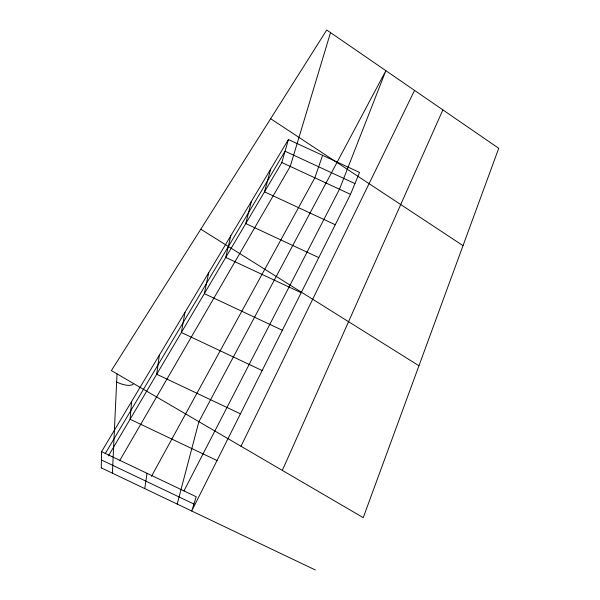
<?xml version="1.0" encoding="UTF-8"?>
<svg xmlns="http://www.w3.org/2000/svg" width="600" height="600" viewBox="0 0 600 600"><rect width="100%" height="100%" fill="white"/><g stroke="black" fill="none" stroke-linecap="round" stroke-linejoin="round"><path stroke-width="0.9" d="M101.265 468.03L101.565 451.65L196.252 496.763L191.715 511.005L350.505 194.347L359.55 172.433L288.42 139.53L101.483 451.793M112.395 473.168L117.023 373.875M131.618 401.445L130.102 419.25L217.028 460.53M159.33 355.163L156.697 374.25L240.435 413.842M144.757 488.603L147.045 473.317M184.95 312.368L181.373 332.498L262.155 370.545M208.71 272.678L204.33 293.655L282.345 330.263M230.805 235.77L225.743 257.43L301.178 292.71M251.407 201.353L245.76 223.567L318.78 257.61M177.18 504.075L198.892 421.68L385.875 70.68L339.472 189.233L183.968 490.912M270.668 169.185L264.51 191.843L335.272 224.73M108.413 455.933L281.843 162.525L288.42 139.53M330.517 32.602L290.243 166.417L119.828 460.35M322.597 155.34L314.835 177.817L151.417 476.423M282.33 470.4L442.882 109.89M240.99 446.265L414.562 90.412M105.248 453.585L285.075 151.23L354.945 183.585M281.843 162.525L350.505 194.347M101.453 459.96L193.928 504.045M101.347 467.895L315.39 570M200.79 229.208L418.95 365.745M270.645 118.718L463.02 245.647M133.65 383.587A19.335 7.567 29.8 0 1 116.64 382.05M498.735 148.305L363.225 517.635L111.398 370.59L326.737 30L498.735 148.305"/></g></svg>
